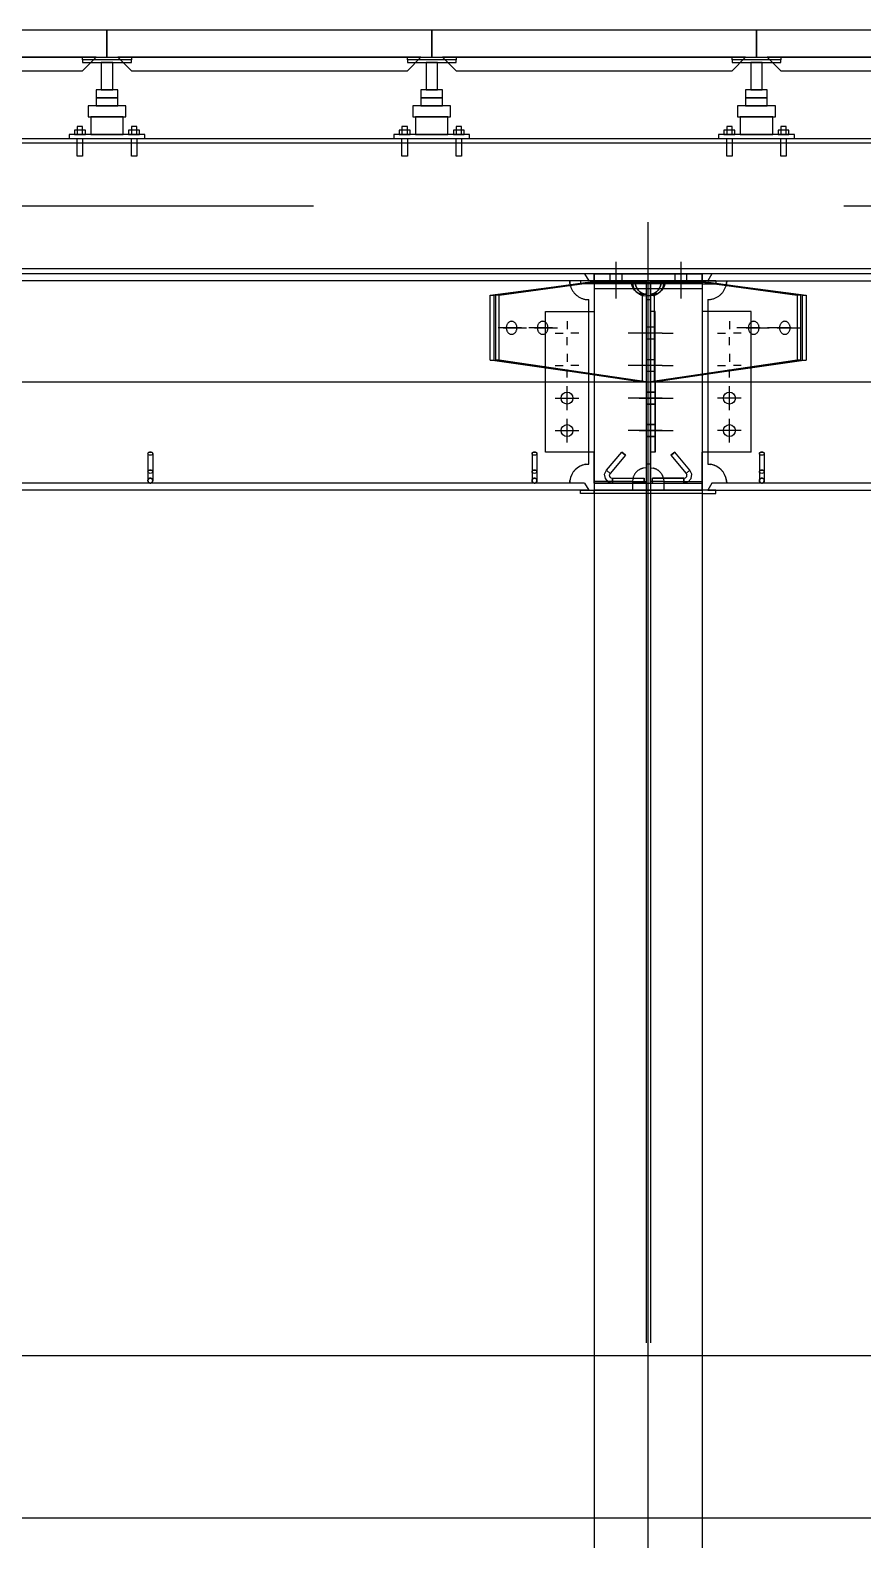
# Model space of a CAD drawing. Header units: millimetres. Extents: x -32710 to 654186, y -254124 to 420220.
# Drawn here: x 224058 to 225596, y 383160 to 385950 of the extents above; entities that cross this region are included whole.
import ezdxf

# ---------------------------------------------------------------- set-up
doc = ezdxf.new("R2010")
doc.units = ezdxf.units.MM
doc.header["$LTSCALE"] = 1000
for name, pattern in [('DXK_LINE_DOT2', [3.9198, 1.9599, -1.9599]), ('DXK_LINE_DOT3', [5.9187, 2.979, -0.9799, 0.9799, -0.9799]), ('TPH12-SEC-@E$0$CENTERK5', [6.916, 6.667, -0.083, 0.083, -0.083])]:
    doc.linetypes.add(name, pattern=pattern)
for name, color, linetype in [('MD-20250424-增加TRAY與FS主管位置調整', 7, 'Continuous'), ('Raised Floor', 1, 'Continuous'), ('TPH12-SEC-@E$0$H-SIN', 252, 'TPH12-SEC-@E$0$CENTERK5'), ('TPH12-SEC-@E$0$KABE1', 252, 'Continuous')]:
    doc.layers.add(name, color=color, linetype=linetype)

# ---------------------------------------------------------------- blocks, each defined once
blk = doc.blocks.new('TPH12-SEC-@E')
at = {"layer": 'TPH12-SEC-@E$0$H-SIN'}
for p, q in [((274800, 385950), (45200, 385950)), ((298929.6, 383500), (18729.6, 383500))]:
    blk.add_line(p, q, dxfattribs=at)
at = {"layer": 'TPH12-SEC-@E$0$KABE1'}
blk.add_line((272350, 383200), (188250, 383200), dxfattribs=at)
blk = doc.blocks.new('A$C62b8fcb1')
at = {"color": 8, "linetype": 'DXK_LINE_DOT3'}
for p, q in [((-46900, -600), (-46900, 2723)), ((-41600, 2409), (-50000, 2409)), ((-49250, 2084), (-46557, 2084)), ((-46557, 2084), (-46450, 2084))]:
    blk.add_line(p, q, dxfattribs=at)
at = {"color": 8, "linetype": 'DXK_LINE_DOT2'}
for p, q in [((-49695, 2534), (-41305, 2534)), ((-41305, 2525), (-49695, 2525)), ((-41420, 2293), (-49580, 2293)), ((-46989.1, 2271), (-47182.1, 2244)), ((-47175.1, 2244), (-46982.1, 2271)), ((-47044.6, 2266), (-47045, 2271)), ((-47025, 2266.3), (-47025, 2265)), ((-47000, 2265), (-47025, 2265)), ((-47000, 2284), (-47017.5, 2284)), ((-47000, 2271), (-47000, 2284)), ((-47000, 2284), (-46800, 2284)), ((-46800, 2271), (-47000, 2271)), ((-47000, 2271), (-47000, 2268)), ((-47000, 2268), (-47000, 2096.7)), ((-46800, 2268), (-47000, 2268)), ((-46800, 2265), (-47000, 2265)), ((-46931.4, 2271), (-46931, 2266.1)), ((-46930.9, 2266.1), (-46931.3, 2271)), ((-46931, 2266.1), (-46929.8, 2261.4)), ((-46929.8, 2261.4), (-46930.9, 2266.1)), ((-46929.8, 2261.4), (-46927.9, 2257.1)), ((-46927.9, 2257.1), (-46929.8, 2261.4)), ((-46929, 2268), (-46928.5, 2263.1)), ((-46924.3, 2271), (-46924, 2266.1)), ((-46924, 2266.1), (-46922.8, 2261.4)), ((-46922.8, 2261.4), (-46920.9, 2257.1)), ((-46904, 2271), (-46904, 2268)), ((-46904, 2268), (-46904, -150)), ((-46896, 2271), (-46896, 2268)), ((-46896, 2268), (-46896, -150)), ((-46879.1, 2257.1), (-46877.2, 2261.4)), ((-46877.2, 2261.4), (-46876, 2266.1)), ((-46876, 2266.1), (-46875.7, 2271)), ((-46872.1, 2257.1), (-46870.2, 2261.4)), ((-46870.2, 2261.4), (-46872.1, 2257.1)), ((-46871, 2268), (-46871.5, 2263.1)), ((-46870.2, 2261.4), (-46869, 2266.1)), ((-46869.1, 2266.1), (-46870.2, 2261.4)), ((-46868.7, 2271), (-46869.1, 2266.1)), ((-46869, 2266.1), (-46868.6, 2271)), ((-46817.9, 2271), (-46624.9, 2244)), ((-46617.9, 2244), (-46810.9, 2271)), ((-46800, 2284), (-46800, 2271)), ((-46782.5, 2284), (-46800, 2284)), ((-46800, 2271), (-46800, 2268)), ((-46800, 2268), (-46800, 2096.7)), ((-46800, 2265), (-46775, 2265)), ((-46775, 2265.4), (-46775, 2266.3)), ((-46775, 2266.3), (-46775, 2265)), ((-46775, 2265), (-46775, 2265.4)), ((-46755, 2271), (-46755.4, 2266)), ((-47175.1, 2244), (-47182.1, 2244)), ((-47182.1, 2244), (-47182.1, 2124)), ((-47175.1, 2124), (-47175.1, 2244)), ((-47015, 2236.4), (-47010, 2236)), ((-47010, 2098.1), (-47010, 2236)), ((-46920.3, 2256), (-47000, 2256)), ((-46927.9, 2257.1), (-46925.4, 2253.3)), ((-46925.4, 2253.3), (-46927.9, 2257.1)), ((-46925.4, 2253.3), (-46922.3, 2250.2)), ((-46922.3, 2250.2), (-46925.4, 2253.3)), ((-46922.3, 2250.2), (-46918.7, 2247.9)), ((-46918.8, 2247.9), (-46922.3, 2250.2)), ((-46920.9, 2257.1), (-46918.4, 2253.3)), ((-46914.9, 2246.5), (-46918.8, 2247.9)), ((-46918.7, 2247.9), (-46914.9, 2246.5)), ((-46918.4, 2253.3), (-46915.3, 2250.2)), ((-46915.3, 2250.2), (-46911.8, 2247.9)), ((-46914.9, 2246.5), (-46910.9, 2246)), ((-46911, 2246), (-46914.9, 2246.5)), ((-46911.8, 2247.9), (-46908, 2246.5)), ((-46910.9, 2246), (-46911, 2246)), ((-46911, 2246), (-46911, 2084)), ((-46910.9, 2246), (-46910.9, 2084)), ((-46910.9, 2246), (-46904, 2246)), ((-46908.9, 2243.5), (-46904, 2243)), ((-46908, 2246.5), (-46904, 2246)), ((-46896, 2256), (-46904, 2256)), ((-46896, 2243), (-46904, 2243)), ((-46904, 2236), (-46896, 2236)), ((-46896, 2246), (-46892, 2246.5)), ((-46896, 2246), (-46889.1, 2246)), ((-46891.1, 2243.5), (-46896, 2243)), ((-46892, 2246.5), (-46888.2, 2247.9)), ((-46889.1, 2246), (-46885.1, 2246.5)), ((-46889.1, 2246), (-46889.1, 2084)), ((-46889, 2246), (-46889.1, 2246)), ((-46885.1, 2246.5), (-46889, 2246)), ((-46889, 2246), (-46889, 2084)), ((-46888.2, 2247.9), (-46884.7, 2250.2)), ((-46885.1, 2246.5), (-46881.3, 2247.9)), ((-46881.2, 2247.9), (-46885.1, 2246.5)), ((-46884.7, 2250.2), (-46881.6, 2253.3)), ((-46881.6, 2253.3), (-46879.1, 2257.1)), ((-46881.3, 2247.9), (-46877.7, 2250.2)), ((-46877.7, 2250.2), (-46881.2, 2247.9)), ((-46800, 2256), (-46879.7, 2256)), ((-46877.7, 2250.2), (-46874.6, 2253.3)), ((-46874.6, 2253.3), (-46877.7, 2250.2)), ((-46874.6, 2253.3), (-46872.1, 2257.1)), ((-46872.1, 2257.1), (-46874.6, 2253.3)), ((-46790, 2236), (-46785, 2236.4)), ((-46790, 2236), (-46790, 2098.1)), ((-46617.9, 2244), (-46624.9, 2244)), ((-46624.9, 2244), (-46624.9, 2124)), ((-46617.9, 2124), (-46617.9, 2244)), ((-47090, 1954), (-47090, 2214)), ((-47090, 2214), (-47000, 2214)), ((-46887, 2214), (-46896, 2214)), ((-46887, 1954), (-46887, 2214)), ((-46710, 2214), (-46800, 2214)), ((-46710, 1954), (-46710, 2214)), ((-47133.9, 2184), (-47177.4, 2184)), ((-47076.9, 2184), (-47120.4, 2184)), ((-46896, 2185), (-46904, 2185)), ((-46887, 2185), (-46896, 2185)), ((-46693, 2184), (-46736.5, 2184)), ((-46636, 2184), (-46679.6, 2184)), ((-46874, 2174), (-46937, 2174)), ((-46896, 2163), (-46904, 2163)), ((-46887, 2163), (-46896, 2163)), ((-46874, 2174), (-46854, 2174)), ((-47175.1, 2124), (-47182.1, 2124)), ((-47182.1, 2124), (-46911, 2084)), ((-46904, 2084), (-47175.1, 2124)), ((-46896, 2125), (-46904, 2125)), ((-46887, 2125), (-46896, 2125)), ((-46624.9, 2124), (-46896, 2084)), ((-46889, 2084), (-46617.9, 2124)), ((-46617.9, 2124), (-46624.9, 2124)), ((-47010, 2099.1), (-47010, 2098.1)), ((-46874, 2114), (-46937, 2114)), ((-46896, 2103), (-46904, 2103)), ((-46887, 2103), (-46896, 2103)), ((-46874, 2114), (-46854, 2114)), ((-46896, 2065), (-46904, 2065)), ((-46887, 2065), (-46896, 2065)), ((-46874, 2054), (-46937, 2054)), ((-46896, 2043), (-46904, 2043)), ((-46887, 2043), (-46896, 2043)), ((-46874, 1994), (-46937, 1994)), ((-46896, 2005), (-46904, 2005)), ((-46896, 1983), (-46904, 1983)), ((-46887, 2005), (-46896, 2005)), ((-46887, 1983), (-46896, 1983)), ((-47823.2, 1953.5), (-47824.2, 1952.6)), ((-47821.7, 1954.2), (-47823.2, 1953.5)), ((-47820, 1954.4), (-47821.7, 1954.2)), ((-47818.3, 1954.2), (-47820, 1954.4)), ((-47816.8, 1953.5), (-47818.3, 1954.2)), ((-47815.8, 1952.6), (-47816.8, 1953.5)), ((-47113.2, 1953.5), (-47114.2, 1952.6)), ((-47111.7, 1954.2), (-47113.2, 1953.5)), ((-47110, 1954.4), (-47111.7, 1954.2)), ((-47108.3, 1954.2), (-47110, 1954.4)), ((-47106.8, 1953.5), (-47108.3, 1954.2)), ((-47105.8, 1952.6), (-47106.8, 1953.5)), ((-47010, 1954), (-47090, 1954)), ((-47000, 1900), (-47000, 1954)), ((-46977.2, 1920.8), (-46949, 1954.4)), ((-46942.1, 1948.6), (-46949, 1954.4)), ((-46948.8, 1954.2), (-46949, 1954.4)), ((-46948, 1953.5), (-46948.8, 1954.2)), ((-46887, 1954), (-46896, 1954)), ((-46851, 1954.4), (-46857.9, 1948.6)), ((-46852, 1953.5), (-46851.2, 1954.2)), ((-46822.8, 1920.8), (-46851, 1954.4)), ((-46800, 1900), (-46800, 1954)), ((-46710, 1954), (-46790, 1954)), ((-46693.2, 1953.5), (-46694.2, 1952.6)), ((-46691.7, 1954.2), (-46693.2, 1953.5)), ((-46690, 1954.4), (-46691.7, 1954.2)), ((-46688.3, 1954.2), (-46690, 1954.4)), ((-46686.8, 1953.5), (-46688.3, 1954.2)), ((-46685.8, 1952.6), (-46686.8, 1953.5)), ((-47824.2, 1952.6), (-47824.5, 1951.5)), ((-47824.2, 1950.4), (-47824.5, 1951.5)), ((-47824.5, 1951.5), (-47824.5, 1901.5)), ((-47823.2, 1949.5), (-47824.2, 1950.4)), ((-47821.7, 1948.8), (-47823.2, 1949.5)), ((-47820, 1948.6), (-47821.7, 1948.8)), ((-47818.3, 1948.8), (-47820, 1948.6)), ((-47816.8, 1949.5), (-47818.3, 1948.8)), ((-47815.8, 1950.4), (-47816.8, 1949.5)), ((-47815.5, 1951.5), (-47815.8, 1952.6)), ((-47815.5, 1951.5), (-47815.8, 1950.4)), ((-47815.5, 1951.5), (-47815.5, 1901.5)), ((-47114.2, 1952.6), (-47114.5, 1951.5)), ((-47114.2, 1950.4), (-47114.5, 1951.5)), ((-47114.5, 1951.5), (-47114.5, 1901.5)), ((-47113.2, 1949.5), (-47114.2, 1950.4)), ((-47111.7, 1948.8), (-47113.2, 1949.5)), ((-47110, 1948.6), (-47111.7, 1948.8)), ((-47108.3, 1948.8), (-47110, 1948.6)), ((-47106.8, 1949.5), (-47108.3, 1948.8)), ((-47105.8, 1950.4), (-47106.8, 1949.5)), ((-47105.5, 1951.5), (-47105.8, 1952.6)), ((-47105.5, 1951.5), (-47105.8, 1950.4)), ((-47105.5, 1951.5), (-47105.5, 1901.5)), ((-47015, 1931.6), (-47010, 1932)), ((-46942.1, 1948.6), (-46970.3, 1915)), ((-46896, 1932), (-46904, 1932)), ((-46857.9, 1948.6), (-46829.7, 1915)), ((-46856.8, 1949.5), (-46857.6, 1948.8)), ((-46790, 1932), (-46785, 1931.6)), ((-46694.2, 1952.6), (-46694.5, 1951.5)), ((-46694.2, 1950.4), (-46694.5, 1951.5)), ((-46694.5, 1951.5), (-46694.5, 1901.5)), ((-46693.2, 1949.5), (-46694.2, 1950.4)), ((-46691.7, 1948.8), (-46693.2, 1949.5)), ((-46690, 1948.6), (-46691.7, 1948.8)), ((-46688.3, 1948.8), (-46690, 1948.6)), ((-46686.8, 1949.5), (-46688.3, 1948.8)), ((-46685.8, 1950.4), (-46686.8, 1949.5)), ((-46685.5, 1951.5), (-46685.8, 1952.6)), ((-46685.5, 1951.5), (-46685.8, 1950.4)), ((-46685.5, 1951.5), (-46685.5, 1901.5)), ((-47824.2, 1919), (-47824.5, 1917.9)), ((-47824.2, 1916.8), (-47824.5, 1917.9)), ((-47824.2, 1903.2), (-47824.5, 1901.5)), ((-47824.5, 1901.5), (-47824.3, 1902.3)), ((-47824.5, 1901.5), (-47824.2, 1899.8)), ((-47824.3, 1902.3), (-47824.2, 1903.2)), ((-47823.2, 1920), (-47824.2, 1919)), ((-47823.2, 1915.9), (-47824.2, 1916.8)), ((-47824.2, 1903.2), (-47823.2, 1904.7)), ((-47824.2, 1899.8), (-47823.2, 1898.3)), ((-47821.7, 1920.6), (-47823.2, 1920)), ((-47821.7, 1915.3), (-47823.2, 1915.9)), ((-47823.2, 1904.7), (-47821.7, 1905.7)), ((-47823.2, 1898.3), (-47821.7, 1897.3)), ((-47820, 1920.8), (-47821.7, 1920.6)), ((-47820, 1915), (-47821.7, 1915.3)), ((-47821.7, 1905.7), (-47820, 1906)), ((-47821.7, 1897.3), (-47820, 1897)), ((-47818.3, 1920.6), (-47820, 1920.8)), ((-47818.3, 1915.3), (-47820, 1915)), ((-47820, 1906), (-47818.3, 1905.7)), ((-47820, 1897), (-47818.3, 1897.3)), ((-47816.8, 1920), (-47818.3, 1920.6)), ((-47816.8, 1915.9), (-47818.3, 1915.3)), ((-47818.3, 1905.7), (-47816.8, 1904.7)), ((-47818.3, 1897.3), (-47816.8, 1898.3)), ((-47815.8, 1919), (-47816.8, 1920)), ((-47815.8, 1916.8), (-47816.8, 1915.9)), ((-47816.8, 1904.7), (-47815.8, 1903.2)), ((-47816.8, 1898.3), (-47815.8, 1899.8)), ((-47815.5, 1917.9), (-47815.8, 1919)), ((-47815.5, 1917.9), (-47815.8, 1916.8)), ((-47815.7, 1902.3), (-47815.8, 1903.2)), ((-47815.5, 1901.5), (-47815.8, 1903.2)), ((-47815.8, 1899.8), (-47815.5, 1901.5)), ((-47815.5, 1901.5), (-47815.7, 1902.3)), ((-47114.2, 1919), (-47114.5, 1917.9)), ((-47114.2, 1916.8), (-47114.5, 1917.9)), ((-47114.5, 1901.5), (-47114.2, 1903.2)), ((-47114.5, 1901.5), (-47114.2, 1899.8)), ((-47113.2, 1920), (-47114.2, 1919)), ((-47113.2, 1915.9), (-47114.2, 1916.8)), ((-47114.2, 1903.2), (-47113.2, 1904.7)), ((-47114.2, 1899.8), (-47113.2, 1898.3)), ((-47111.7, 1920.6), (-47113.2, 1920)), ((-47111.7, 1915.3), (-47113.2, 1915.9)), ((-47113.2, 1904.7), (-47111.7, 1905.7)), ((-47113.2, 1898.3), (-47111.7, 1897.3)), ((-47110, 1920.8), (-47111.7, 1920.6)), ((-47110, 1915), (-47111.7, 1915.3)), ((-47111.7, 1905.7), (-47110, 1906)), ((-47111.7, 1897.3), (-47110, 1897)), ((-47108.3, 1920.6), (-47110, 1920.8)), ((-47108.3, 1915.3), (-47110, 1915)), ((-47110, 1906), (-47108.3, 1905.7)), ((-47110, 1897), (-47108.3, 1897.3)), ((-47106.8, 1920), (-47108.3, 1920.6)), ((-47106.8, 1915.9), (-47108.3, 1915.3)), ((-47108.3, 1905.7), (-47108.1, 1905.6)), ((-47108.1, 1905.6), (-47108.3, 1905.7)), ((-47108.3, 1897.3), (-47106.8, 1898.3)), ((-47108.1, 1905.6), (-47106.8, 1904.7)), ((-47105.8, 1919), (-47106.8, 1920)), ((-47105.8, 1916.8), (-47106.8, 1915.9)), ((-47106.8, 1904.7), (-47105.8, 1903.2)), ((-47106.8, 1898.3), (-47105.8, 1899.8)), ((-47105.5, 1917.9), (-47105.8, 1919)), ((-47105.5, 1917.9), (-47105.8, 1916.8)), ((-47105.8, 1903.2), (-47105.5, 1901.5)), ((-47105.8, 1899.8), (-47105.5, 1901.5)), ((-47045, 1897), (-47044.6, 1902)), ((-46929, 1900), (-47000, 1900)), ((-47000, 1897), (-47000, 1900)), ((-46980.5, 1913.4), (-46977.2, 1920.8)), ((-46979.2, 1905.4), (-46980.5, 1913.4)), ((-46973.9, 1899.3), (-46979.2, 1905.4)), ((-46970.3, 1915), (-46977.2, 1920.8)), ((-46977, 1920.6), (-46977.2, 1920.8)), ((-46976.2, 1920), (-46977, 1920.6)), ((-46973.9, 1899.3), (-46966.1, 1897)), ((-46970.3, 1915), (-46971.6, 1912.2)), ((-46971.1, 1909.2), (-46971.6, 1912.2)), ((-46969.1, 1906.9), (-46971.1, 1909.2)), ((-46969.1, 1906.9), (-46966.1, 1906)), ((-46966.1, 1897), (-46966.1, 1906)), ((-46966.1, 1906), (-46907.7, 1906)), ((-46966.1, 1897.3), (-46966.1, 1898.3)), ((-46966.1, 1897), (-46966.1, 1897.3)), ((-46928.5, 1904.9), (-46929, 1900)), ((-46929, 1900), (-46929, 1884)), ((-46929, 1900), (-46904, 1900)), ((-46904, 1925), (-46908.9, 1924.5)), ((-46907.7, 1897), (-46907.7, 1906)), ((-46907.7, 1897.3), (-46907.7, 1898.3)), ((-46907.7, 1897), (-46907.7, 1897.3)), ((-46896, 1925), (-46891.1, 1924.5)), ((-46871, 1900), (-46896, 1900)), ((-46833.9, 1906), (-46892.3, 1906)), ((-46892.3, 1897), (-46892.3, 1906)), ((-46892.3, 1898.3), (-46892.3, 1897.3)), ((-46892.3, 1897.3), (-46892.3, 1897)), ((-46871.5, 1904.9), (-46871, 1900)), ((-46871, 1900), (-46800, 1900)), ((-46871, 1900), (-46871, 1884)), ((-46833.9, 1906), (-46830.9, 1906.9)), ((-46833.9, 1897), (-46833.9, 1906)), ((-46826.1, 1899.3), (-46833.9, 1897)), ((-46833.9, 1898.3), (-46833.9, 1897.3)), ((-46833.9, 1897.3), (-46833.9, 1897)), ((-46830.9, 1906.9), (-46828.9, 1909.2)), ((-46822.8, 1920.8), (-46829.7, 1915)), ((-46829.7, 1915), (-46828.4, 1912.2)), ((-46828.7, 1915.9), (-46829.4, 1915.3)), ((-46828.9, 1909.2), (-46828.4, 1912.2)), ((-46826.1, 1899.3), (-46820.8, 1905.4)), ((-46823.8, 1920), (-46823, 1920.6)), ((-46819.5, 1913.4), (-46822.8, 1920.8)), ((-46820.8, 1905.4), (-46819.5, 1913.4)), ((-46800, 1897), (-46800, 1900)), ((-46755.4, 1902), (-46755, 1897)), ((-46694.2, 1919), (-46694.5, 1917.9)), ((-46694.2, 1916.8), (-46694.5, 1917.9)), ((-46694.5, 1901.5), (-46694.2, 1903.2)), ((-46694.5, 1901.5), (-46694.2, 1899.8)), ((-46693.2, 1920), (-46694.2, 1919)), ((-46693.2, 1915.9), (-46694.2, 1916.8)), ((-46694.2, 1903.2), (-46693.2, 1904.7)), ((-46694.2, 1899.8), (-46693.2, 1898.3)), ((-46691.7, 1920.6), (-46693.2, 1920)), ((-46691.7, 1915.3), (-46693.2, 1915.9)), ((-46693.2, 1904.7), (-46691.7, 1905.7)), ((-46693.2, 1898.3), (-46691.7, 1897.3)), ((-46690, 1920.8), (-46691.7, 1920.6)), ((-46690, 1915), (-46691.7, 1915.3)), ((-46691.7, 1905.7), (-46690, 1906)), ((-46691.7, 1897.3), (-46690, 1897)), ((-46688.3, 1920.6), (-46690, 1920.8)), ((-46688.3, 1915.3), (-46690, 1915)), ((-46690, 1906), (-46688.3, 1905.7)), ((-46690, 1897), (-46688.3, 1897.3)), ((-46686.8, 1920), (-46688.3, 1920.6)), ((-46686.8, 1915.9), (-46688.3, 1915.3)), ((-46688.3, 1905.7), (-46688.1, 1905.6)), ((-46688.1, 1905.6), (-46688.3, 1905.7)), ((-46688.3, 1897.3), (-46686.8, 1898.3)), ((-46688.1, 1905.6), (-46686.8, 1904.7)), ((-46685.8, 1919), (-46686.8, 1920)), ((-46685.8, 1916.8), (-46686.8, 1915.9)), ((-46686.8, 1904.7), (-46685.8, 1903.2)), ((-46686.8, 1898.3), (-46685.8, 1899.8)), ((-46685.5, 1917.9), (-46685.8, 1919)), ((-46685.5, 1917.9), (-46685.8, 1916.8)), ((-46685.8, 1903.2), (-46685.5, 1901.5)), ((-46685.8, 1899.8), (-46685.5, 1901.5)), ((-47000, 1897), (-46800, 1897)), ((-47000, 1897), (-47000, 1878)), ((-46904, 1884), (-47000, 1884)), ((-46800, 1878), (-47000, 1878)), ((-46800, 1884), (-46904, 1884)), ((-46800, 1897), (-46800, 1878))]:
    blk.add_line(p, q, dxfattribs=at)
at = {"color": 8, "linetype": 'Continuous'}
for p, q in [((-49695, 2534), (-41305, 2534)), ((-41305, 2525), (-49695, 2525)), ((-41420, 2293), (-49580, 2293)), ((-46960, 2306), (-46960, 2238)), ((-46960, 2306), (-46960, 2238)), ((-46960, 2306), (-46960, 2238)), ((-46840, 2306), (-46840, 2238)), ((-46840, 2306), (-46840, 2238)), ((-46840, 2306), (-46840, 2238)), ((-47000, 2284), (-49580, 2284)), ((-47010, 2271), (-49340, 2271)), ((-47017.5, 2284), (-49332.5, 2284)), ((-47192.1, 2244), (-46989.6, 2271)), ((-47185.2, 2244), (-46982.8, 2271)), ((-47045, 2271), (-47044.6, 2266)), ((-47025, 2271), (-47025, 2266.3)), ((-47000, 2271), (-47025, 2271)), ((-47017.5, 2284), (-47010, 2271)), ((-46800, 2284), (-47000, 2284)), ((-47000, 2284), (-47000, 2271)), ((-47000, 2271), (-46904, 2271)), ((-47000, 2271), (-47000, 2269.6)), ((-46971, 2284), (-46971, 2268)), ((-46971, 2284), (-46971, 2271)), ((-46971, 2284), (-46971, 2271)), ((-46949, 2284), (-46949, 2268)), ((-46949, 2284), (-46949, 2271)), ((-46949, 2284), (-46949, 2271)), ((-46924.1, 2266.1), (-46924.5, 2271)), ((-46923, 2261.4), (-46924.1, 2266.1)), ((-46904, 2265), (-46923.8, 2265)), ((-46921.1, 2257.1), (-46923, 2261.4)), ((-46904, 2271), (-46904, 1897)), ((-46896, 1897), (-46896, 2271)), ((-46896, 2271), (-46800, 2271)), ((-46876.2, 2265), (-46896, 2265)), ((-46877, 2261.4), (-46878.9, 2257.1)), ((-46875.9, 2266.1), (-46877, 2261.4)), ((-46875.5, 2271), (-46875.9, 2266.1)), ((-46851, 2284), (-46851, 2268)), ((-46851, 2284), (-46851, 2271)), ((-46851, 2284), (-46851, 2271)), ((-46829, 2284), (-46829, 2268)), ((-46829, 2284), (-46829, 2271)), ((-46829, 2284), (-46829, 2271)), ((-46614.8, 2244), (-46817.2, 2271)), ((-46810.4, 2271), (-46607.9, 2244)), ((-46800, 2271), (-46800, 2284)), ((-44200, 2284), (-46800, 2284)), ((-46800, 2271), (-46800, 2269.6)), ((-46775, 2271), (-46800, 2271)), ((-46782.5, 2284), (-46790, 2271)), ((-46790, 2271), (-44210, 2271)), ((-44217.5, 2284), (-46782.5, 2284)), ((-46775, 2271), (-46775, 2266.3)), ((-46755.4, 2266), (-46755, 2271)), ((-47192.1, 2124), (-47192.1, 2244)), ((-47192.1, 2244), (-47185.2, 2244)), ((-47185.2, 2244), (-47185.2, 2124)), ((-46918.5, 2253.3), (-46921.1, 2257.1)), ((-46904, 2256), (-46920.3, 2256)), ((-46915.4, 2250.2), (-46918.5, 2253.3)), ((-46911.9, 2247.9), (-46915.4, 2250.2)), ((-46908, 2246.5), (-46911.9, 2247.9)), ((-46904, 2246), (-46908, 2246.5)), ((-46879.7, 2256), (-46896, 2256)), ((-46892, 2246.5), (-46896, 2246)), ((-46888.1, 2247.9), (-46892, 2246.5)), ((-46884.6, 2250.2), (-46888.1, 2247.9)), ((-46881.5, 2253.3), (-46884.6, 2250.2)), ((-46878.9, 2257.1), (-46881.5, 2253.3)), ((-46614.8, 2124), (-46614.8, 2244)), ((-46614.8, 2244), (-46607.9, 2244)), ((-46607.9, 2244), (-46607.9, 2124)), ((-47167.8, 2184), (-47125, 2184)), ((-47162.2, 2185.2), (-47162.3, 2184)), ((-47162.3, 2184), (-47162.2, 2182.8)), ((-47162.1, 2186.3), (-47162.2, 2185.2)), ((-47162.2, 2182.8), (-47162.1, 2181.7)), ((-47161.8, 2187.5), (-47162.1, 2186.3)), ((-47162.1, 2181.7), (-47161.8, 2180.5)), ((-47161.5, 2188.6), (-47161.8, 2187.5)), ((-47161.8, 2180.5), (-47161.5, 2179.4)), ((-47161.1, 2189.7), (-47161.5, 2188.6)), ((-47161.5, 2179.4), (-47161.1, 2178.3)), ((-47160.6, 2190.7), (-47161.1, 2189.7)), ((-47161.1, 2178.3), (-47160.6, 2177.3)), ((-47160, 2191.6), (-47160.6, 2190.7)), ((-47160.6, 2177.3), (-47160, 2176.4)), ((-47159.4, 2192.5), (-47160, 2191.6)), ((-47160, 2176.4), (-47159.4, 2175.5)), ((-47158.7, 2193.3), (-47159.4, 2192.5)), ((-47157.9, 2194), (-47158.7, 2193.3)), ((-47157.1, 2194.6), (-47157.9, 2194)), ((-47156.2, 2195.1), (-47157.1, 2194.6)), ((-47155.3, 2195.5), (-47156.2, 2195.1)), ((-47154.3, 2195.8), (-47155.3, 2195.5)), ((-47153.4, 2195.9), (-47154.3, 2195.8)), ((-47152.4, 2196), (-47153.4, 2195.9)), ((-47151.5, 2195.9), (-47152.4, 2196)), ((-47150.5, 2195.8), (-47151.5, 2195.9)), ((-47149.6, 2195.5), (-47150.5, 2195.8)), ((-47148.6, 2195.1), (-47149.6, 2195.5)), ((-47147.8, 2194.6), (-47148.6, 2195.1)), ((-47146.9, 2194), (-47147.8, 2194.6)), ((-47146.2, 2193.3), (-47146.9, 2194)), ((-47145.5, 2192.5), (-47146.2, 2193.3)), ((-47144.8, 2191.6), (-47145.5, 2192.5)), ((-47145.5, 2175.5), (-47144.8, 2176.4)), ((-47144.2, 2190.7), (-47144.8, 2191.6)), ((-47144.8, 2176.4), (-47144.2, 2177.3)), ((-47143.7, 2189.7), (-47144.2, 2190.7)), ((-47144.2, 2177.3), (-47143.7, 2178.3)), ((-47143.3, 2188.6), (-47143.7, 2189.7)), ((-47143.7, 2178.3), (-47143.3, 2179.4)), ((-47143, 2187.5), (-47143.3, 2188.6)), ((-47143.3, 2179.4), (-47143, 2180.5)), ((-47142.8, 2186.3), (-47143, 2187.5)), ((-47143, 2180.5), (-47142.8, 2181.7)), ((-47142.6, 2185.2), (-47142.8, 2186.3)), ((-47142.8, 2181.7), (-47142.6, 2182.8)), ((-47142.6, 2184), (-47142.6, 2185.2)), ((-47142.6, 2182.8), (-47142.6, 2184)), ((-47110.3, 2184), (-47067.5, 2184)), ((-47104.6, 2186.3), (-47104.8, 2185.2)), ((-47104.8, 2185.2), (-47104.8, 2184)), ((-47104.8, 2184), (-47104.8, 2182.8)), ((-47104.8, 2182.8), (-47104.6, 2181.7)), ((-47104.4, 2187.5), (-47104.6, 2186.3)), ((-47104.6, 2181.7), (-47104.4, 2180.5)), ((-47104.1, 2188.6), (-47104.4, 2187.5)), ((-47104.4, 2180.5), (-47104.1, 2179.4)), ((-47103.7, 2189.7), (-47104.1, 2188.6)), ((-47104.1, 2179.4), (-47103.7, 2178.3)), ((-47103.2, 2190.7), (-47103.7, 2189.7)), ((-47103.7, 2178.3), (-47103.2, 2177.3)), ((-47102.6, 2191.6), (-47103.2, 2190.7)), ((-47103.2, 2177.3), (-47102.6, 2176.4)), ((-47101.9, 2192.5), (-47102.6, 2191.6)), ((-47102.6, 2176.4), (-47101.9, 2175.5)), ((-47101.2, 2193.3), (-47101.9, 2192.5)), ((-47100.4, 2194), (-47101.2, 2193.3)), ((-47099.6, 2194.6), (-47100.4, 2194)), ((-47098.7, 2195.1), (-47099.6, 2194.6)), ((-47097.8, 2195.5), (-47098.7, 2195.1)), ((-47096.9, 2195.8), (-47097.8, 2195.5)), ((-47095.9, 2195.9), (-47096.9, 2195.8)), ((-47095, 2196), (-47095.9, 2195.9)), ((-47094, 2195.9), (-47095, 2196)), ((-47093.1, 2195.8), (-47094, 2195.9)), ((-47092.1, 2195.5), (-47093.1, 2195.8)), ((-47091.2, 2195.1), (-47092.1, 2195.5)), ((-47090.3, 2194.6), (-47091.2, 2195.1)), ((-47089.5, 2194), (-47090.3, 2194.6)), ((-47088.7, 2193.3), (-47089.5, 2194)), ((-47088, 2192.5), (-47088.7, 2193.3)), ((-47087.4, 2191.6), (-47088, 2192.5)), ((-47088, 2175.5), (-47087.4, 2176.4)), ((-47086.8, 2190.7), (-47087.4, 2191.6)), ((-47087.4, 2176.4), (-47086.8, 2177.3)), ((-47086.3, 2189.7), (-47086.8, 2190.7)), ((-47086.8, 2177.3), (-47086.3, 2178.3)), ((-47085.9, 2188.6), (-47086.3, 2189.7)), ((-47086.3, 2178.3), (-47085.9, 2179.4)), ((-47085.6, 2187.5), (-47085.9, 2188.6)), ((-47085.9, 2179.4), (-47085.6, 2180.5)), ((-47085.3, 2186.3), (-47085.6, 2187.5)), ((-47085.6, 2180.5), (-47085.3, 2181.7)), ((-47085.2, 2185.2), (-47085.3, 2186.3)), ((-47085.3, 2181.7), (-47085.2, 2182.8)), ((-47085.1, 2184), (-47085.2, 2185.2)), ((-47085.2, 2182.8), (-47085.1, 2184)), ((-47050, 2196), (-47050, 2181.3)), ((-46750, 2196), (-46750, 2181.3)), ((-46719.3, 2184), (-46676.5, 2184)), ((-46714.8, 2185.2), (-46714.9, 2184)), ((-46714.9, 2184), (-46714.8, 2182.8)), ((-46714.7, 2186.3), (-46714.8, 2185.2)), ((-46714.8, 2182.8), (-46714.7, 2181.7)), ((-46714.4, 2187.5), (-46714.7, 2186.3)), ((-46714.7, 2181.7), (-46714.4, 2180.5)), ((-46714.1, 2188.6), (-46714.4, 2187.5)), ((-46714.4, 2180.5), (-46714.1, 2179.4)), ((-46713.7, 2189.7), (-46714.1, 2188.6)), ((-46714.1, 2179.4), (-46713.7, 2178.3)), ((-46713.2, 2190.7), (-46713.7, 2189.7)), ((-46713.7, 2178.3), (-46713.2, 2177.3)), ((-46712.6, 2191.6), (-46713.2, 2190.7)), ((-46713.2, 2177.3), (-46712.6, 2176.4)), ((-46712, 2192.5), (-46712.6, 2191.6)), ((-46712.6, 2176.4), (-46712, 2175.5)), ((-46711.3, 2193.3), (-46712, 2192.5)), ((-46710.5, 2194), (-46711.3, 2193.3)), ((-46709.7, 2194.6), (-46710.5, 2194)), ((-46708.8, 2195.1), (-46709.7, 2194.6)), ((-46707.9, 2195.5), (-46708.8, 2195.1)), ((-46706.9, 2195.8), (-46707.9, 2195.5)), ((-46706, 2195.9), (-46706.9, 2195.8)), ((-46705, 2196), (-46706, 2195.9)), ((-46704.1, 2195.9), (-46705, 2196)), ((-46703.1, 2195.8), (-46704.1, 2195.9)), ((-46702.2, 2195.5), (-46703.1, 2195.8)), ((-46701.3, 2195.1), (-46702.2, 2195.5)), ((-46700.4, 2194.6), (-46701.3, 2195.1)), ((-46699.6, 2194), (-46700.4, 2194.6)), ((-46698.8, 2193.3), (-46699.6, 2194)), ((-46698.1, 2192.5), (-46698.8, 2193.3)), ((-46697.4, 2191.6), (-46698.1, 2192.5)), ((-46698.1, 2175.5), (-46697.4, 2176.4)), ((-46696.8, 2190.7), (-46697.4, 2191.6)), ((-46697.4, 2176.4), (-46696.8, 2177.3)), ((-46696.3, 2189.7), (-46696.8, 2190.7)), ((-46696.8, 2177.3), (-46696.3, 2178.3)), ((-46695.9, 2188.6), (-46696.3, 2189.7)), ((-46696.3, 2178.3), (-46695.9, 2179.4)), ((-46695.6, 2187.5), (-46695.9, 2188.6)), ((-46695.9, 2179.4), (-46695.6, 2180.5)), ((-46695.4, 2186.3), (-46695.6, 2187.5)), ((-46695.6, 2180.5), (-46695.4, 2181.7)), ((-46695.2, 2185.2), (-46695.4, 2186.3)), ((-46695.4, 2181.7), (-46695.2, 2182.8)), ((-46695.2, 2184), (-46695.2, 2185.2)), ((-46695.2, 2182.8), (-46695.2, 2184)), ((-46661.8, 2184), (-46619, 2184)), ((-46657.2, 2186.3), (-46657.4, 2185.2)), ((-46657.4, 2185.2), (-46657.4, 2184)), ((-46657.4, 2184), (-46657.4, 2182.8)), ((-46657.4, 2182.8), (-46657.2, 2181.7)), ((-46657, 2187.5), (-46657.2, 2186.3)), ((-46657.2, 2181.7), (-46657, 2180.5)), ((-46656.7, 2188.6), (-46657, 2187.5)), ((-46657, 2180.5), (-46656.7, 2179.4)), ((-46656.3, 2189.7), (-46656.7, 2188.6)), ((-46656.7, 2179.4), (-46656.3, 2178.3)), ((-46655.8, 2190.7), (-46656.3, 2189.7)), ((-46656.3, 2178.3), (-46655.8, 2177.3)), ((-46655.2, 2191.6), (-46655.8, 2190.7)), ((-46655.8, 2177.3), (-46655.2, 2176.4)), ((-46654.5, 2192.5), (-46655.2, 2191.6)), ((-46655.2, 2176.4), (-46654.5, 2175.5)), ((-46653.8, 2193.3), (-46654.5, 2192.5)), ((-46653.1, 2194), (-46653.8, 2193.3)), ((-46652.2, 2194.6), (-46653.1, 2194)), ((-46651.4, 2195.1), (-46652.2, 2194.6)), ((-46650.4, 2195.5), (-46651.4, 2195.1)), ((-46649.5, 2195.8), (-46650.4, 2195.5)), ((-46648.5, 2195.9), (-46649.5, 2195.8)), ((-46647.6, 2196), (-46648.5, 2195.9)), ((-46646.6, 2195.9), (-46647.6, 2196)), ((-46645.7, 2195.8), (-46646.6, 2195.9)), ((-46644.7, 2195.5), (-46645.7, 2195.8)), ((-46643.8, 2195.1), (-46644.7, 2195.5)), ((-46642.9, 2194.6), (-46643.8, 2195.1)), ((-46642.1, 2194), (-46642.9, 2194.6)), ((-46641.3, 2193.3), (-46642.1, 2194)), ((-46640.6, 2192.5), (-46641.3, 2193.3)), ((-46640, 2191.6), (-46640.6, 2192.5)), ((-46640.6, 2175.5), (-46640, 2176.4)), ((-46639.4, 2190.7), (-46640, 2191.6)), ((-46640, 2176.4), (-46639.4, 2177.3)), ((-46638.9, 2189.7), (-46639.4, 2190.7)), ((-46639.4, 2177.3), (-46638.9, 2178.3)), ((-46638.5, 2188.6), (-46638.9, 2189.7)), ((-46638.9, 2178.3), (-46638.5, 2179.4)), ((-46638.2, 2187.5), (-46638.5, 2188.6)), ((-46638.5, 2179.4), (-46638.2, 2180.5)), ((-46637.9, 2186.3), (-46638.2, 2187.5)), ((-46638.2, 2180.5), (-46637.9, 2181.7)), ((-46637.8, 2185.2), (-46637.9, 2186.3)), ((-46637.9, 2181.7), (-46637.8, 2182.8)), ((-46637.7, 2184), (-46637.8, 2185.2)), ((-46637.8, 2182.8), (-46637.7, 2184)), ((-47159.4, 2175.5), (-47158.7, 2174.7)), ((-47158.7, 2174.7), (-47157.9, 2174)), ((-47157.9, 2174), (-47157.1, 2173.4)), ((-47157.1, 2173.4), (-47156.2, 2172.9)), ((-47156.2, 2172.9), (-47155.3, 2172.5)), ((-47155.3, 2172.5), (-47154.3, 2172.2)), ((-47154.3, 2172.2), (-47153.4, 2172.1)), ((-47153.4, 2172.1), (-47152.4, 2172)), ((-47152.4, 2172), (-47151.5, 2172.1)), ((-47151.5, 2172.1), (-47150.5, 2172.2)), ((-47150.5, 2172.2), (-47149.6, 2172.5)), ((-47149.6, 2172.5), (-47148.6, 2172.9)), ((-47148.6, 2172.9), (-47147.8, 2173.4)), ((-47147.8, 2173.4), (-47146.9, 2174)), ((-47146.9, 2174), (-47146.2, 2174.7)), ((-47146.2, 2174.7), (-47145.5, 2175.5)), ((-47101.9, 2175.5), (-47101.2, 2174.7)), ((-47101.2, 2174.7), (-47100.4, 2174)), ((-47100.4, 2174), (-47099.6, 2173.4)), ((-47099.6, 2173.4), (-47098.7, 2172.9)), ((-47098.7, 2172.9), (-47097.8, 2172.5)), ((-47097.8, 2172.5), (-47096.9, 2172.2)), ((-47096.9, 2172.2), (-47095.9, 2172.1)), ((-47095.9, 2172.1), (-47095, 2172)), ((-47095, 2172), (-47094, 2172.1)), ((-47094, 2172.1), (-47093.1, 2172.2)), ((-47093.1, 2172.2), (-47092.1, 2172.5)), ((-47092.1, 2172.5), (-47091.2, 2172.9)), ((-47091.2, 2172.9), (-47090.3, 2173.4)), ((-47090.3, 2173.4), (-47089.5, 2174)), ((-47089.5, 2174), (-47088.7, 2174.7)), ((-47088.7, 2174.7), (-47088, 2175.5)), ((-47072, 2174), (-47057.3, 2174)), ((-47050, 2152), (-47050, 2166.7)), ((-47028, 2174), (-47042.7, 2174)), ((-46772, 2174), (-46757.3, 2174)), ((-46750, 2152), (-46750, 2166.7)), ((-46728, 2174), (-46742.7, 2174)), ((-46712, 2175.5), (-46711.3, 2174.7)), ((-46711.3, 2174.7), (-46710.5, 2174)), ((-46710.5, 2174), (-46709.7, 2173.4)), ((-46709.7, 2173.4), (-46708.8, 2172.9)), ((-46708.8, 2172.9), (-46707.9, 2172.5)), ((-46707.9, 2172.5), (-46706.9, 2172.2)), ((-46706.9, 2172.2), (-46706, 2172.1)), ((-46706, 2172.1), (-46705, 2172)), ((-46705, 2172), (-46704.1, 2172.1)), ((-46704.1, 2172.1), (-46703.1, 2172.2)), ((-46703.1, 2172.2), (-46702.2, 2172.5)), ((-46702.2, 2172.5), (-46701.3, 2172.9)), ((-46701.3, 2172.9), (-46700.4, 2173.4)), ((-46700.4, 2173.4), (-46699.6, 2174)), ((-46699.6, 2174), (-46698.8, 2174.7)), ((-46698.8, 2174.7), (-46698.1, 2175.5)), ((-46654.5, 2175.5), (-46653.8, 2174.7)), ((-46653.8, 2174.7), (-46653.1, 2174)), ((-46653.1, 2174), (-46652.2, 2173.4)), ((-46652.2, 2173.4), (-46651.4, 2172.9)), ((-46651.4, 2172.9), (-46650.4, 2172.5)), ((-46650.4, 2172.5), (-46649.5, 2172.2)), ((-46649.5, 2172.2), (-46648.5, 2172.1)), ((-46648.5, 2172.1), (-46647.6, 2172)), ((-46647.6, 2172), (-46646.6, 2172.1)), ((-46646.6, 2172.1), (-46645.7, 2172.2)), ((-46645.7, 2172.2), (-46644.7, 2172.5)), ((-46644.7, 2172.5), (-46643.8, 2172.9)), ((-46643.8, 2172.9), (-46642.9, 2173.4)), ((-46642.9, 2173.4), (-46642.1, 2174)), ((-46642.1, 2174), (-46641.3, 2174.7)), ((-46641.3, 2174.7), (-46640.6, 2175.5)), ((-46910.9, 2084), (-47192.1, 2124)), ((-47192.1, 2124), (-47185.2, 2124)), ((-47185.2, 2124), (-46904, 2084)), ((-47050, 2136), (-47050, 2121.3)), ((-46896, 2084), (-46614.8, 2124)), ((-46607.9, 2124), (-46889.1, 2084)), ((-46750, 2136), (-46750, 2121.3)), ((-46614.8, 2124), (-46607.9, 2124)), ((-47072, 2114), (-47057.3, 2114)), ((-47050, 2092), (-47050, 2106.7)), ((-47028, 2114), (-47042.7, 2114)), ((-47010, 1932), (-47010, 2098.1)), ((-47000, 2096.7), (-47000, 1897)), ((-46800, 2096.7), (-46800, 1897)), ((-46790, 2098.1), (-46790, 1932)), ((-46772, 2114), (-46757.3, 2114)), ((-46750, 2092), (-46750, 2106.7)), ((-46728, 2114), (-46742.7, 2114)), ((-47050, 2032), (-47050, 2076)), ((-46910.9, 2084), (-46904, 2084)), ((-46904, 2065), (-46896, 2065)), ((-46896, 2084), (-46889.1, 2084)), ((-46896, 2065), (-46887, 2065)), ((-46887, 2084.3), (-46887, 1954)), ((-46750, 2032), (-46750, 2076)), ((-47072, 2054), (-47028, 2054)), ((-46917, 2054), (-46854, 2054)), ((-46904, 2043), (-46896, 2043)), ((-46896, 2043), (-46887, 2043)), ((-46728, 2054), (-46772, 2054)), ((-47050, 1972), (-47050, 2016)), ((-46750, 1972), (-46750, 2016)), ((-47072, 1994), (-47028, 1994)), ((-46917, 1994), (-46854, 1994)), ((-46904, 2005), (-46896, 2005)), ((-46904, 1983), (-46896, 1983)), ((-46896, 2005), (-46887, 2005)), ((-46896, 1983), (-46887, 1983)), ((-46728, 1994), (-46772, 1994)), ((-47824.2, 1952.6), (-47823.2, 1953.5)), ((-47823.2, 1953.5), (-47821.7, 1954.2)), ((-47821.7, 1954.2), (-47820, 1954.4)), ((-47820, 1954.4), (-47818.3, 1954.2)), ((-47818.3, 1954.2), (-47816.8, 1953.5)), ((-47816.8, 1953.5), (-47815.8, 1952.6)), ((-47114.2, 1952.6), (-47113.2, 1953.5)), ((-47113.2, 1953.5), (-47111.7, 1954.2)), ((-47111.7, 1954.2), (-47110, 1954.4)), ((-47110, 1954.4), (-47108.3, 1954.2)), ((-47108.3, 1954.2), (-47106.8, 1953.5)), ((-47106.8, 1953.5), (-47105.8, 1952.6)), ((-47000, 1954), (-47010, 1954)), ((-46977.2, 1920.8), (-46949, 1954.4)), ((-46949, 1954.4), (-46948.8, 1954.2)), ((-46948.8, 1954.2), (-46948, 1953.5)), ((-46948, 1953.5), (-46942.1, 1948.6)), ((-46887, 1954), (-46896, 1954)), ((-46856.8, 1949.5), (-46851, 1954.4)), ((-46822.8, 1920.8), (-46851, 1954.4)), ((-46790, 1954), (-46800, 1954)), ((-46694.2, 1952.6), (-46693.2, 1953.5)), ((-46693.2, 1953.5), (-46691.7, 1954.2)), ((-46691.7, 1954.2), (-46690, 1954.4)), ((-46690, 1954.4), (-46688.3, 1954.2)), ((-46688.3, 1954.2), (-46686.8, 1953.5)), ((-46686.8, 1953.5), (-46685.8, 1952.6)), ((-47824.5, 1951.5), (-47824.2, 1952.6)), ((-47824.5, 1951.5), (-47824.5, 1901.5)), ((-47815.8, 1952.6), (-47815.5, 1951.5)), ((-47815.5, 1951.5), (-47815.5, 1901.5)), ((-47114.5, 1951.5), (-47114.2, 1952.6)), ((-47114.5, 1951.5), (-47114.5, 1901.5)), ((-47105.8, 1952.6), (-47105.5, 1951.5)), ((-47105.5, 1951.5), (-47105.5, 1901.5)), ((-47010, 1932), (-47015, 1931.6)), ((-46942.1, 1948.6), (-46970.3, 1915)), ((-46857.9, 1948.6), (-46857.6, 1948.8)), ((-46857.9, 1948.6), (-46829.7, 1915)), ((-46857.6, 1948.8), (-46856.8, 1949.5)), ((-46785, 1931.6), (-46790, 1932)), ((-46694.5, 1951.5), (-46694.2, 1952.6)), ((-46694.5, 1951.5), (-46694.5, 1901.5)), ((-46685.8, 1952.6), (-46685.5, 1951.5)), ((-46685.5, 1951.5), (-46685.5, 1901.5)), ((-47824.5, 1917.9), (-47824.2, 1919)), ((-47824.2, 1899.8), (-47824.5, 1901.5)), ((-47824.2, 1919), (-47823.2, 1920)), ((-47823.2, 1898.3), (-47824.2, 1899.8)), ((-47823.2, 1920), (-47821.7, 1920.6)), ((-47821.7, 1897.3), (-47823.2, 1898.3)), ((-47821.7, 1920.6), (-47820, 1920.8)), ((-47820, 1897), (-47821.7, 1897.3)), ((-47820, 1920.8), (-47818.3, 1920.6)), ((-47818.3, 1897.3), (-47820, 1897)), ((-47818.3, 1920.6), (-47816.8, 1920)), ((-47816.8, 1898.3), (-47818.3, 1897.3)), ((-47816.8, 1920), (-47815.8, 1919)), ((-47815.8, 1899.8), (-47816.8, 1898.3)), ((-47815.8, 1919), (-47815.5, 1917.9)), ((-47815.5, 1901.5), (-47815.8, 1899.8)), ((-47114.5, 1917.9), (-47114.2, 1919)), ((-47114.2, 1899.8), (-47114.5, 1901.5)), ((-47114.2, 1919), (-47113.2, 1920)), ((-47113.2, 1898.3), (-47114.2, 1899.8)), ((-47113.2, 1920), (-47111.7, 1920.6)), ((-47111.7, 1897.3), (-47113.2, 1898.3)), ((-47111.7, 1920.6), (-47110, 1920.8)), ((-47110, 1897), (-47111.7, 1897.3)), ((-47110, 1920.8), (-47108.3, 1920.6)), ((-47108.3, 1897.3), (-47110, 1897)), ((-47108.3, 1920.6), (-47106.8, 1920)), ((-47106.8, 1898.3), (-47108.3, 1897.3)), ((-47106.8, 1920), (-47105.8, 1919)), ((-47105.8, 1899.8), (-47106.8, 1898.3)), ((-47105.8, 1919), (-47105.5, 1917.9)), ((-47105.5, 1901.5), (-47105.8, 1899.8)), ((-47044.6, 1902), (-47045, 1897)), ((-46980.5, 1913.4), (-46977.2, 1920.8)), ((-46979.2, 1905.4), (-46980.5, 1913.4)), ((-46973.9, 1899.3), (-46979.2, 1905.4)), ((-46977.2, 1920.8), (-46977, 1920.6)), ((-46977, 1920.6), (-46976.2, 1920)), ((-46976.2, 1920), (-46970.3, 1915)), ((-46973.9, 1899.3), (-46966.1, 1897)), ((-46970.3, 1915), (-46971.6, 1912.2)), ((-46971.1, 1909.2), (-46971.6, 1912.2)), ((-46969.1, 1906.9), (-46971.1, 1909.2)), ((-46969.1, 1906.9), (-46966.1, 1906)), ((-46966.1, 1905.7), (-46966.1, 1906)), ((-46966.1, 1906), (-46907.7, 1906)), ((-46966.1, 1905.7), (-46966.1, 1904.7)), ((-46966.1, 1904.7), (-46966.1, 1897)), ((-46907.7, 1906), (-46907.7, 1905.7)), ((-46907.7, 1905.7), (-46907.7, 1904.7)), ((-46907.7, 1904.7), (-46907.7, 1897)), ((-46892.3, 1906), (-46833.9, 1906)), ((-46892.3, 1898.3), (-46892.3, 1906)), ((-46892.3, 1897.3), (-46892.3, 1898.3)), ((-46892.3, 1897), (-46892.3, 1897.3)), ((-46833.9, 1906), (-46830.9, 1906.9)), ((-46833.9, 1906), (-46833.9, 1898.3)), ((-46826.1, 1899.3), (-46833.9, 1897)), ((-46833.9, 1897.3), (-46833.9, 1898.3)), ((-46833.9, 1897), (-46833.9, 1897.3)), ((-46830.9, 1906.9), (-46828.9, 1909.2)), ((-46829.7, 1915), (-46829.4, 1915.3)), ((-46829.7, 1915), (-46828.4, 1912.2)), ((-46829.4, 1915.3), (-46828.7, 1915.9)), ((-46828.9, 1909.2), (-46828.4, 1912.2)), ((-46828.7, 1915.9), (-46822.8, 1920.8)), ((-46826.1, 1899.3), (-46820.8, 1905.4)), ((-46819.5, 1913.4), (-46822.8, 1920.8)), ((-46820.8, 1905.4), (-46819.5, 1913.4)), ((-46755, 1897), (-46755.4, 1902)), ((-46694.5, 1917.9), (-46694.2, 1919)), ((-46694.2, 1899.8), (-46694.5, 1901.5)), ((-46694.2, 1919), (-46693.2, 1920)), ((-46693.2, 1898.3), (-46694.2, 1899.8)), ((-46693.2, 1920), (-46691.7, 1920.6)), ((-46691.7, 1897.3), (-46693.2, 1898.3)), ((-46691.7, 1920.6), (-46690, 1920.8)), ((-46690, 1897), (-46691.7, 1897.3)), ((-46690, 1920.8), (-46688.3, 1920.6)), ((-46688.3, 1897.3), (-46690, 1897)), ((-46688.3, 1920.6), (-46686.8, 1920)), ((-46686.8, 1898.3), (-46688.3, 1897.3)), ((-46686.8, 1920), (-46685.8, 1919)), ((-46685.8, 1899.8), (-46686.8, 1898.3)), ((-46685.8, 1919), (-46685.5, 1917.9)), ((-46685.5, 1901.5), (-46685.8, 1899.8)), ((-47010, 1884), (-49340, 1884)), ((-47017.5, 1897), (-49332.5, 1897)), ((-47025, 1878), (-47025, 1884)), ((-47025, 1884), (-47000, 1884)), ((-47000, 1878), (-47025, 1878)), ((-47017.5, 1897), (-47010, 1884)), ((-46904, 1897), (-47000, 1897)), ((-47000, 1897), (-47000, 1884)), ((-47000, 1884), (-46800, 1884)), ((-47000, 1878), (-47000, 1884)), ((-46800, 1878), (-47000, 1878)), ((-47000, 1878), (-47000, -150)), ((-46896, 1897), (-46800, 1897)), ((-46800, 1884), (-46800, 1897)), ((-46800, 1884), (-46800, 1878)), ((-46775, 1884), (-46800, 1884)), ((-46800, 1878), (-46775, 1878)), ((-46800, 1878), (-46800, -150)), ((-46782.5, 1897), (-46790, 1884)), ((-46790, 1884), (-44210, 1884)), ((-44217.5, 1897), (-46782.5, 1897)), ((-46775, 1878), (-46775, 1884))]:
    blk.add_line(p, q, dxfattribs=at)
for centre in [(-47050, 2054), (-46750, 2054), (-47050, 1994), (-46750, 1994)]:
    blk.add_circle(centre, 11, dxfattribs=at)
for centre, start, end in [((-47010, 2271), 188.1818, 192.0183), ((-46790, 2271), 347.9817, 351.8182), ((-47010, 1897), 98.1818, 171.8182), ((-46790, 1897), 8.1818, 81.8182)]:
    blk.add_arc(centre, 35, start, end, dxfattribs=at)
at = {"color": 8, "linetype": 'DXK_LINE_DOT2'}
for centre, radius, start, end in [((-47010, 2271), 35, 192.0183, 261.8182), ((-46904, 2268), 25, 191.25, 258.75), ((-46896, 2268), 25, 281.25, 348.75), ((-46790, 2271), 35, 278.1818, 351.8182), ((-47010, 1897), 35, 98.1818, 171.8182), ((-46790, 1897), 35, 8.1818, 81.8182), ((-47820, 1901.5), 4.5, 90, 270), ((-47820, 1901.5), 4.5, 270, 90), ((-47110, 1901.5), 4.5, 90, 270), ((-47110, 1901.5), 4.5, 270, 90), ((-46904, 1900), 25, 101.25, 168.75), ((-46896, 1900), 25, 11.25, 78.75), ((-46690, 1901.5), 4.5, 90, 270), ((-46690, 1901.5), 4.5, 270, 90)]:
    blk.add_arc(centre, radius, start, end, dxfattribs=at)

msp = doc.modelspace()

# ---------------------------------------------------------------- linework, layer by layer
at = {"layer": 'Raised Floor'}
for points in [[(224200, 385950), (223600, 385950), (223600, 385900), (224200, 385900)], [(224800, 385950), (224200, 385950), (224200, 385900), (224800, 385900)], [(225400, 385950), (224800, 385950), (224800, 385900), (225400, 385900)], [(226000, 385950), (225400, 385950), (225400, 385900), (226000, 385900)], [(223645, 385875), (224155, 385875), (224180, 385900), (223620, 385900)], [(224155, 385900), (224245, 385900), (224245, 385895), (224155, 385895)], [(224155, 385890), (224245, 385890), (224245, 385895), (224155, 385895)], [(224210.5, 385890), (224189.5, 385890), (224189.5, 385840), (224210.5, 385840)], [(224245, 385875), (224755, 385875), (224780, 385900), (224220, 385900)], [(224755, 385900), (224845, 385900), (224845, 385895), (224755, 385895)], [(224755, 385890), (224845, 385890), (224845, 385895), (224755, 385895)], [(224810.5, 385890), (224789.5, 385890), (224789.5, 385840), (224810.5, 385840)], [(224845, 385875), (225355, 385875), (225380, 385900), (224820, 385900)], [(225355, 385900), (225445, 385900), (225445, 385895), (225355, 385895)], [(225355, 385890), (225445, 385890), (225445, 385895), (225355, 385895)], [(225410.5, 385890), (225389.5, 385890), (225389.5, 385840), (225410.5, 385840)], [(225445, 385875), (225955, 385875), (225980, 385900), (225420, 385900)], [(224220, 385840), (224180, 385840), (224180, 385825), (224220, 385825)], [(224820, 385840), (224780, 385840), (224780, 385825), (224820, 385825)], [(225420, 385840), (225380, 385840), (225380, 385825), (225420, 385825)], [(224235, 385810), (224165, 385810), (224165, 385790), (224235, 385790)], [(224220, 385825), (224180, 385825), (224180, 385810), (224220, 385810)], [(224835, 385810), (224765, 385810), (224765, 385790), (224835, 385790)], [(224820, 385825), (224780, 385825), (224780, 385810), (224820, 385810)], [(225435, 385810), (225365, 385810), (225365, 385790), (225435, 385790)], [(225420, 385825), (225380, 385825), (225380, 385810), (225420, 385810)], [(224230, 385790), (224170, 385790), (224170, 385757), (224230, 385757)], [(224830, 385790), (224770, 385790), (224770, 385757), (224830, 385757)], [(225430, 385790), (225370, 385790), (225370, 385757), (225430, 385757)], [(224130, 385750), (224270, 385750), (224270, 385757), (224130, 385757)], [(224160, 385765), (224140, 385765), (224140, 385757), (224160, 385757)], [(224155, 385772), (224145, 385772), (224145, 385757), (224155, 385757)], [(224155, 385717), (224145, 385717), (224145, 385750), (224155, 385750)], [(224260, 385765), (224240, 385765), (224240, 385757), (224260, 385757)], [(224255, 385772), (224245, 385772), (224245, 385757), (224255, 385757)], [(224255, 385717), (224245, 385717), (224245, 385750), (224255, 385750)], [(224730, 385750), (224870, 385750), (224870, 385757), (224730, 385757)], [(224760, 385765), (224740, 385765), (224740, 385757), (224760, 385757)], [(224755, 385772), (224745, 385772), (224745, 385757), (224755, 385757)], [(224755, 385717), (224745, 385717), (224745, 385750), (224755, 385750)], [(224860, 385765), (224840, 385765), (224840, 385757), (224860, 385757)], [(224855, 385772), (224845, 385772), (224845, 385757), (224855, 385757)], [(224855, 385717), (224845, 385717), (224845, 385750), (224855, 385750)], [(225330, 385750), (225470, 385750), (225470, 385757), (225330, 385757)], [(225360, 385765), (225340, 385765), (225340, 385757), (225360, 385757)], [(225355, 385772), (225345, 385772), (225345, 385757), (225355, 385757)], [(225355, 385717), (225345, 385717), (225345, 385750), (225355, 385750)], [(225460, 385765), (225440, 385765), (225440, 385757), (225460, 385757)], [(225455, 385772), (225445, 385772), (225445, 385757), (225455, 385757)], [(225455, 385717), (225445, 385717), (225445, 385750), (225455, 385750)]]:
    msp.add_lwpolyline(points, close=True, dxfattribs=at)

# ---------------------------------------------------------------- block references
msp.add_blockref('TPH12-SEC-@E', (0, 0))
at = {"layer": 'MD-20250424-增加TRAY與FS主管位置調整'}
msp.add_blockref('A$C62b8fcb1', (272100, 383216), dxfattribs=at)

doc.saveas('drawing.dxf')
